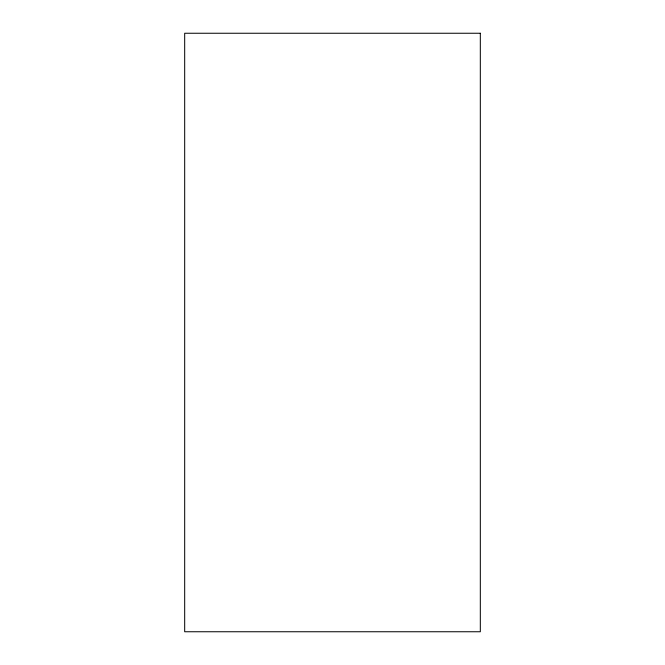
<?xml version="1.0" encoding="UTF-8"?>
<svg xmlns="http://www.w3.org/2000/svg" width="665" height="665" viewBox="0 0 665 665"><rect width="100%" height="100%" fill="white"/><g stroke="black" fill="none" stroke-linecap="round" stroke-linejoin="round"><path stroke-width="1" d="M480.321 33.25L184.679 33.25L184.679 631.75L480.321 631.75L480.321 33.25"/></g></svg>
